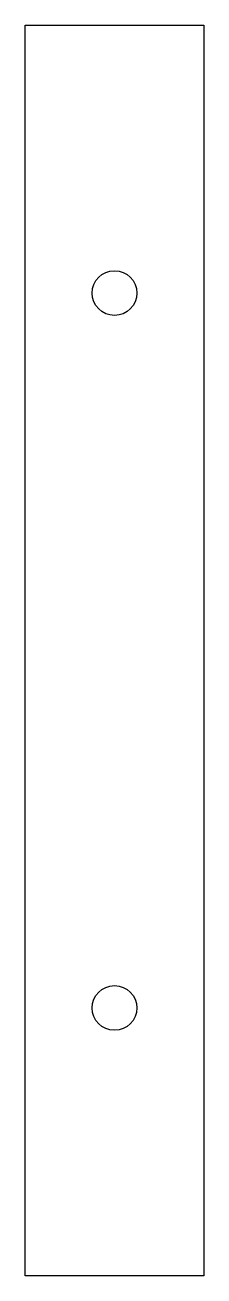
# Model space of a CAD drawing. Header units: inches. Extents: x -0.5 to 0, y -2.97 to 0.53.
import ezdxf

# ---------------------------------------------------------------- set-up
doc = ezdxf.new("R2010")
doc.units = ezdxf.units.IN
doc.layers.get('0').update_dxf_attribs({"linetype": 'CONTINUOUS'})

msp = doc.modelspace()

# ---------------------------------------------------------------- linework, layer by layer
for p, q in [((-0.5, 0.5268), (-0.25, 0.5268)), ((-0.5, -2.9732), (-0.5, 0.5268)), ((-0.25, -2.9732), (-0.5, -2.9732))]:
    msp.add_line(p, q)
msp.add_lwpolyline([(0, 0.5268), (0, -2.9732), (-0.5, -2.9732), (-0.5, 0.5268)], close=True)
for centre in [(-0.25, -0.2232), (-0.25, -2.2232)]:
    msp.add_circle(centre, 0.0625)

doc.saveas('drawing.dxf')
